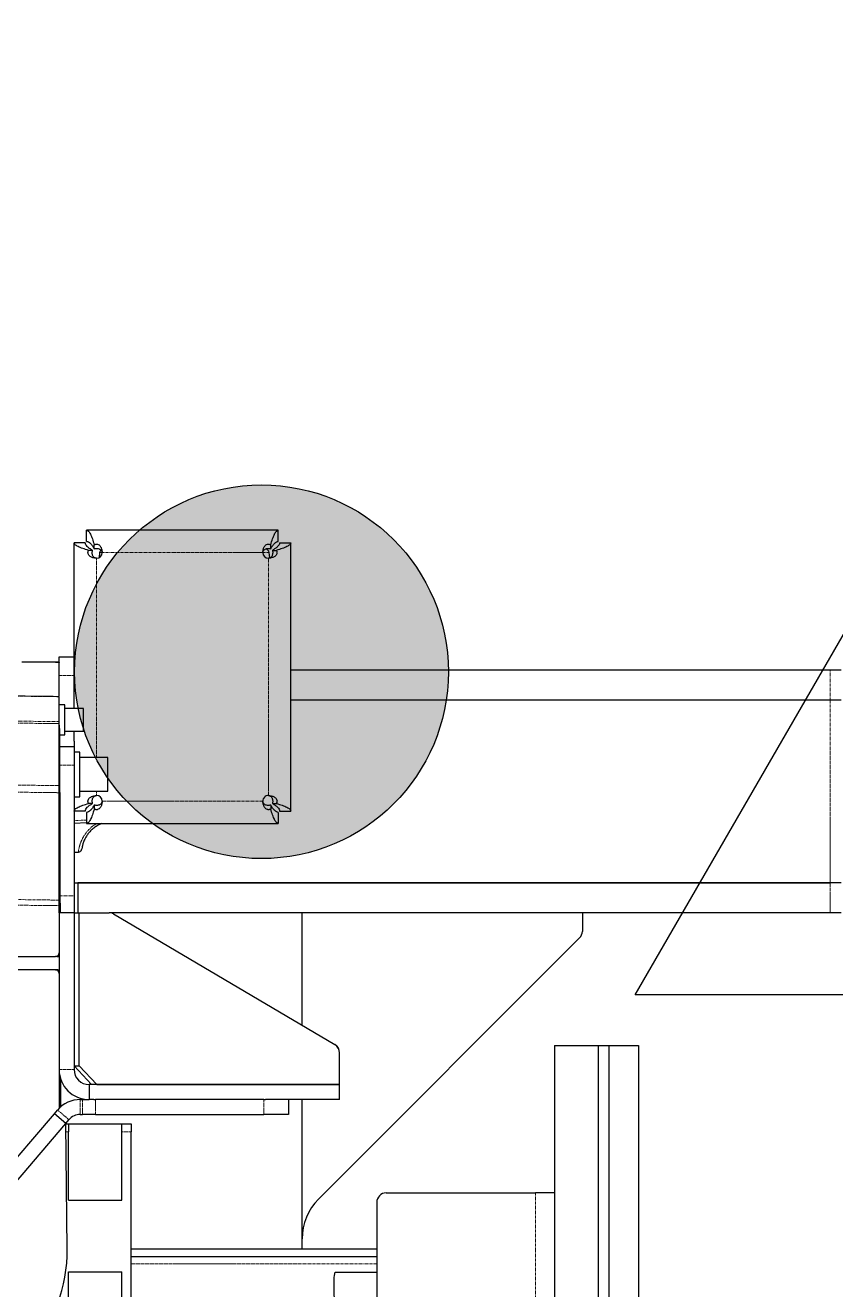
# Model space of a CAD drawing. Header units: millimetres. Extents: x -18594 to 273470, y -238787 to 48452.
# Drawn here: x 142154 to 142588, y -92365 to -91688 of the extents above; entities that cross this region are included whole.
import ezdxf

# ---------------------------------------------------------------- set-up
doc = ezdxf.new("R2010")
doc.units = ezdxf.units.MM
doc.linetypes.add('Xref AGV layout$0$PHANTOM', pattern=[2.5, 1.25, -0.25, 0.25, -0.25, 0.25, -0.25])
doc.layers.add('AM_BOR', color=4, linetype='Continuous', lineweight=25)
doc.layers.add('Xref AGV layout$0$Ndc8_Home_Charger', color=1, linetype='Continuous', true_color=0xff0000)
doc.layers.add('Xref AGV layout$0$Ndc8_Point', color=7, linetype='Continuous', true_color=0x000080)

# ---------------------------------------------------------------- blocks, each defined once
blk = doc.blocks.new('Xref AGV layout$0$A$C343F789C')
at = {"color": 7, "linetype": 'Continuous', "lineweight": 25}
for p, q in [((3483.67, 1039.46), (3098.64, 587.68)), ((3489.76, 1034.27), (3104.73, 582.49)), ((2807.93, 545.88), (2807.93, 810.38)), ((2813.76, 545.88), (2813.76, 810.38)), ((2792.17, 545.88), (2792.17, 775.38)), ((2837.17, 545.88), (2837.17, 753.29)), ((2932.17, 629.88), (2932.17, 719.88)), ((3063.67, 703.58), (3063.67, 592.18)), ((3068.67, 703.58), (3068.67, 667.09)), ((3097.17, 703.58), (3097.17, 667.09)), ((2932.17, 667.38), (2942.47, 667.38)), ((2942.47, 667.38), (2954.42, 667.38)), ((3097.17, 667.09), (3068.67, 667.09)), ((3063.67, 658.88), (2932.17, 658.88)), ((3063.67, 654.88), (2932.17, 654.88)), ((2972.17, 654.88), (2972.17, 574.88)), ((3097.88, 655.02), (3098.64, 587.68)), ((2823.63, 488.42), (2963.38, 628.17)), ((2837.17, 624.88), (2847.17, 624.88)), ((2927.17, 624.88), (2847.17, 624.88)), ((3097.17, 628.67), (3068.67, 628.67)), ((3068.67, 628.67), (3068.67, 592.18)), ((3097.17, 628.67), (3097.17, 592.18)), ((3063.67, 587.88), (3063.67, 592.18)), ((3068.67, 592.18), (3068.67, 587.88)), ((3097.17, 587.88), (3097.17, 592.18)), ((2979.4, 574.88), (2979.4, 582.88)), ((2979.4, 582.88), (2992.56, 582.88)), ((3082.79, 582.88), (2992.56, 582.88)), ((3068.67, 587.88), (3063.67, 587.88)), ((3097.17, 587.88), (3068.67, 587.88)), ((3082.79, 582.88), (3089.64, 582.88)), ((3090.86, 582.88), (3089.64, 582.88)), ((3098.64, 587.68), (3096.95, 585.69)), ((3098.64, 587.88), (3097.17, 587.88)), ((3098.64, 587.68), (3104.73, 582.49)), ((3104.73, 582.49), (3103.04, 580.5)), ((3101.52, 563.4), (3101.52, 578.95)), ((3102.2, 507.38), (3102.2, 579.6)), ((2952.17, 574.88), (2952.17, 566.88)), ((2952.17, 574.88), (2991.72, 574.88)), ((2992.56, 574.88), (2991.72, 574.88)), ((2992.56, 574.88), (3082.79, 574.88)), ((3083.65, 574.88), (3082.79, 574.88)), ((3083.65, 574.88), (3086.17, 574.88)), ((3089.64, 574.88), (3086.17, 574.88)), ((3086.17, 566.88), (3086.17, 574.88)), ((3090.86, 574.88), (3089.64, 574.88)), ((2952.17, 566.88), (3086.17, 566.88)), ((2952.17, 566.88), (2952.17, 549.83)), ((3082.04, 566.88), (2952.17, 566.88)), ((3091.43, 556.88), (3082.04, 566.88)), ((3084.77, 566.88), (3094.17, 556.88)), ((3094.17, 556.88), (3091.43, 556.88)), ((3091.43, 556.88), (3091.43, 474.88)), ((3094.17, 474.88), (3094.17, 558.88)), ((3102.17, 474.88), (3102.17, 558.88)), ((2807.93, 545.88), (2792.17, 545.88)), ((2813.76, 545.88), (2807.93, 545.88)), ((2837.17, 545.88), (2813.76, 545.88)), ((3073.11, 475.51), (2954.59, 545.45)), ((2972.17, 535.08), (2972.17, 474.88)), ((3102.19, 497.92), (3102.19, 505.88)), ((3104.17, 505.38), (3103.49, 505.38)), ((3104.17, 505.38), (3451.83, 505.38)), ((3103.44, 498.38), (3104.14, 498.38)), ((3449.47, 498.38), (3104.14, 498.38)), ((2822.17, 474.88), (2822.17, 484.88)), ((2683.64, 474.88), (2689.55, 474.88)), ((2689.55, 474.88), (3075.38, 474.88)), ((3091.43, 474.88), (3075.38, 474.88)), ((3094.17, 474.88), (3091.43, 474.88)), ((3092.17, 458.88), (3092.17, 474.88)), ((3094.17, 465.88), (3094.17, 474.88)), ((3094.17, 474.88), (3102.17, 474.88)), ((3101.47, 474.88), (3101.47, 471.13)), ((3102.17, 474.88), (3102.17, 471.13)), ((3101.47, 471.13), (3102.17, 471.13)), ((3101.54, 469.64), (3102.17, 468.15)), ((3101.54, 469.64), (3101.54, 412.15)), ((3102.17, 468.15), (3102.17, 410.66)), ((3094.17, 395.88), (3094.17, 465.88)), ((2683.64, 458.88), (2689.55, 458.88)), ((2689.55, 458.88), (3092.17, 458.88)), ((3094.17, 458.88), (2689.55, 458.88)), ((3094.17, 442.54), (3091.89, 442.42)), ((3087.46, 427.18), (2984.88, 427.18)), ((2984.88, 421.18), (2984.88, 427.18)), ((3087.46, 421.18), (3087.46, 427.18)), ((3087.46, 426.73), (3094.17, 427.09)), ((2978.17, 420.48), (2978.17, 276.89)), ((2984.17, 420.48), (2978.17, 420.48)), ((3088.17, 420.48), (3094.17, 420.48)), ((2988.06, 416.39), (2985.95, 416.39)), ((2988.96, 417.29), (2988.96, 419.4)), ((3083.38, 417.29), (3083.38, 419.4)), ((3084.28, 416.39), (3086.38, 416.39)), ((3094.17, 412.88), (3091.17, 412.88)), ((3091.17, 412.88), (3091.17, 388.88)), ((3091.17, 409.88), (3076.17, 409.88)), ((3076.17, 409.88), (3076.17, 391.88)), ((3101.54, 412.15), (3102.17, 410.66)), ((3101.84, 409.95), (3101.84, 377.08)), ((3102, 408.61), (3102.17, 406.86)), ((3102.17, 406.86), (3102.17, 373.69)), ((3094.17, 385.88), (3094.17, 395.88)), ((3076.17, 391.88), (3091.17, 391.88)), ((3091.17, 388.88), (3094.17, 388.88)), ((3101.84, 385.88), (3094.17, 385.88)), ((3094.17, 383.02), (3094.17, 385.88)), ((3094.17, 383.02), (3094.17, 377.68)), ((3101.84, 379.68), (3099.17, 379.68)), ((3099.17, 379.68), (3099.17, 363.68)), ((3099.17, 377.68), (3089.17, 377.68)), ((3089.17, 377.68), (3089.17, 365.68)), ((3101.84, 377.08), (3102.17, 373.69)), ((3102.07, 374.53), (3102.07, 373.84)), ((3102.07, 372.48), (3102.07, 363.19)), ((3102.16, 372.86), (3102.17, 372.63)), ((3102.17, 372.63), (3102.17, 359.28)), ((3089.17, 365.68), (3099.17, 365.68)), ((3094.17, 365.68), (3094.17, 276.89)), ((2689.55, 360.88), (2683.64, 360.88)), ((2978.17, 360.88), (2689.55, 360.88)), ((3099.17, 363.68), (3102.07, 363.68)), ((3102.07, 363.19), (3102.17, 359.28)), ((3102.17, 358.95), (3102.17, 341.02)), ((2689.55, 344.88), (2683.64, 344.88)), ((2978.17, 344.88), (2689.55, 344.88)), ((3102.17, 340.88), (3102.17, 341.02)), ((3104.17, 340.88), (3102.17, 340.88)), ((3102.17, 340.88), (3102.17, 337.88)), ((3122.18, 340.58), (3102.17, 340.58)), ((3104.17, 340.88), (3122.04, 340.88)), ((3102.17, 337.88), (3094.17, 337.88)), ((2989.51, 285.01), (2989.83, 282.04)), ((3080.51, 282.04), (3080.81, 284.86)), ((2988.06, 280.97), (2985.95, 280.97)), ((2988.96, 280.08), (2988.96, 277.97)), ((3083.38, 280.08), (3083.38, 277.97)), ((3084.28, 280.97), (3086.38, 280.97)), ((2984.17, 276.89), (2978.17, 276.89)), ((2984.88, 276.18), (2984.88, 270.18)), ((3087.46, 276.18), (3087.46, 270.18)), ((3088.17, 276.89), (3094.17, 276.89)), ((2984.88, 270.18), (3087.46, 270.18))]:
    blk.add_line(p, q, dxfattribs=at)
at = {"color": 8, "linetype": 'Xref AGV layout$0$PHANTOM', "lineweight": 18}
for p, q in [((2847.17, 624.88), (2847.17, 724.88)), ((3063.67, 662.88), (2932.17, 662.88)), ((3063.67, 592.18), (3068.67, 592.18)), ((3097.17, 592.18), (3098.59, 592.18)), ((2992.56, 582.88), (2992.56, 574.88)), ((3082.79, 574.88), (3082.79, 582.88)), ((3089.64, 582.88), (3089.64, 574.88)), ((3090.86, 582.88), (3090.86, 574.88)), ((3096.95, 585.69), (3103.04, 580.5)), ((3094.17, 558.88), (3102.17, 558.88)), ((3102.17, 507.38), (3102.2, 507.38)), ((2689.55, 458.88), (2689.55, 474.88)), ((3102.17, 471.13), (3451.44, 466.82)), ((3451.46, 463.84), (3102.17, 468.15)), ((3101.54, 465.88), (3094.17, 465.88)), ((2689.55, 360.88), (2689.55, 458.88)), ((3094.17, 425.64), (3087.46, 425.27)), ((3079.17, 415.18), (2993.17, 415.18)), ((2990.17, 412.18), (2990.17, 285.18)), ((3082.17, 409.88), (3082.17, 412.18)), ((3102.17, 410.66), (3452.07, 406.34)), ((3452.15, 402.55), (3102.17, 406.86)), ((3094.17, 395.88), (3101.84, 395.88)), ((3082.17, 285.18), (3082.17, 391.88)), ((3102.17, 373.69), (3453.56, 369.36)), ((3453.63, 368.29), (3102.17, 372.63)), ((2689.55, 360.88), (2689.55, 344.88)), ((3102.17, 359.28), (3455.3, 354.92)), ((3455.33, 354.77), (3102.17, 359.12)), ((3094.17, 347.88), (3102.17, 347.88)), ((2989.83, 282.04), (2993.06, 282.04)), ((2993.17, 282.18), (3079.17, 282.18)), ((3079.35, 282.04), (3080.51, 282.04))]:
    blk.add_line(p, q, dxfattribs=at)
at = {"color": 7, "linetype": 'Continuous', "lineweight": 25, "flags": 128}
blk.add_lwpolyline([(2954.42, 682.38), (2954.57, 682.19), (2954.71, 681.64), (2954.83, 680.75), (2954.93, 679.56), (2955.01, 678.14), (2955.06, 676.55), (2955.08, 674.88), (2955.06, 673.21), (2955.01, 671.63), (2954.93, 670.21), (2954.83, 669.02), (2954.71, 668.13), (2954.57, 667.57), (2954.42, 667.38)], dxfattribs=at)
at = {"color": 7, "linetype": 'Continuous', "lineweight": 25}
for centre, radius, start, end in [((3175.15, 656.06), 77.28, 136.7015, 180.77008), ((2942.17, 649.38), 30, 315, 0), ((2927.17, 629.88), 5, 270, 0), ((3090.86, 590.88), 8, 270, 319.56076), ((3090.86, 590.88), 16, 270, 319.56076), ((3086.17, 558.88), 16, 0, 90), ((3086.17, 558.88), 8, 0, 90), ((2957.22, 549.77), 5.06, 179.34724, 238.57284), ((2957.17, 549.74), 5, 180, 222.2693), ((3103.49, 507.34), 1.95, 228.32675, 269.93559), ((3104.19, 507.37), 1.99, 179.57638, 269.57094), ((3104.15, 496.4), 1.99, 90.44366, 180.4344), ((3103.45, 496.43), 1.95, 90.06577, 130.04522), ((2827.17, 484.88), 5, 135, 180), ((3075.39, 479.36), 4.48, 239.31002, 269.90198), ((2990.17, 415.18), 3, 270, 0), ((3082.17, 415.18), 3, 180, 270), ((3103.67, 348.15), 7.29, 258.10321, 273.91499), ((2990.17, 282.18), 3, 0, 90), ((3082.17, 282.18), 3, 90, 180), ((2991.82, 282.25), 2, 186.00321, 269.59701), ((3078.52, 282.25), 2, 310.91075, 353.98507)]:
    blk.add_arc(centre, radius, start, end, dxfattribs=at)
for points, knots in [([(3101.47, 471.13), (3101.48, 471.04), (3101.48, 470.97), (3101.48, 470.87), (3101.48, 470.85), (3101.48, 470.8), (3101.48, 470.79), (3101.48, 470.77), (3101.48, 470.77), (3101.48, 470.76), (3101.48, 470.75), (3101.48, 470.68), (3101.49, 470.62), (3101.49, 470.53), (3101.49, 470.49), (3101.49, 470.45), (3101.49, 470.43), (3101.49, 470.4), (3101.49, 470.38), (3101.51, 470.14), (3101.52, 469.9), (3101.54, 469.64)], [0, 0, 0, 0, 0.125, 0.125, 0.1875, 0.1875, 0.21875, 0.21875, 0.234375, 0.234375, 0.25, 0.25, 0.375, 0.375, 0.4375, 0.4375, 0.46875, 0.46875, 0.5, 0.5, 1, 1, 1, 1]), ([(3102.17, 471.13), (3102.17, 471.02), (3102.17, 470.84), (3102.17, 470.58), (3102.17, 470.31), (3102.17, 469.98), (3102.17, 469.58), (3102.17, 469.13), (3102.17, 468.64), (3102.17, 468.32), (3102.17, 468.15)], [0, 0, 0, 0, 0.099442, 0.182896, 0.250363, 0.373726, 0.500582, 0.655605, 0.822072, 1, 1, 1, 1]), ([(3079.37, 427.18), (3080.03, 427.47), (3081.4, 428.06), (3083.3, 429.29), (3085.02, 430.74), (3086.49, 432.36), (3087.64, 434), (3088.63, 435.81), (3089.34, 437.6), (3089.76, 439.18), (3089.96, 440.2), (3090.02, 440.7), (3090.02, 440.65), (3090.02, 440.63)], [0, 0, 0, 0, 0.071721, 0.147577, 0.226824, 0.306065, 0.387239, 0.468482, 0.587282, 0.706308, 0.830175, 0.954101, 1, 1, 1, 1]), ([(3091.89, 442.39), (3091.78, 442.39), (3091.47, 442.39), (3091.02, 442.19), (3090.62, 441.89), (3090.35, 441.57), (3090.19, 441.28), (3090.11, 441.07), (3090.09, 440.99), (3090.08, 440.97)], [0, 0, 0, 0, 0.134378, 0.373085, 0.571713, 0.73942, 0.876734, 0.9796, 1, 1, 1, 1]), ([(2984.88, 427.18), (2985.22, 427.08), (2985.9, 426.86), (2986.92, 425.18), (2987.94, 422.69), (2988.62, 420.5), (2988.96, 419.4)], [0, 0, 0, 0, 0.2499976, 0.5000029, 0.7499989, 1, 1, 1, 1]), ([(3083.38, 419.4), (3083.72, 420.5), (3084.4, 422.69), (3085.42, 425.18), (3086.44, 426.86), (3087.12, 427.08), (3087.46, 427.18)], [0, 0, 0, 0, 0.250001, 0.499997, 0.750002, 1, 1, 1, 1]), ([(2985.95, 416.39), (2984.86, 416.73), (2982.66, 417.41), (2980.17, 418.43), (2978.49, 419.45), (2978.27, 420.14), (2978.17, 420.48)], [0, 0, 0, 0, 0.25, 0.499998, 0.750002, 1, 1, 1, 1]), ([(2988.06, 416.39), (2987.51, 416.73), (2986.41, 417.41), (2985.17, 418.43), (2984.33, 419.45), (2984.22, 420.14), (2984.17, 420.48)], [0, 0, 0, 0, 0.250002, 0.500005, 0.750001, 1, 1, 1, 1]), ([(2984.88, 421.18), (2985.22, 421.13), (2985.9, 421.02), (2986.92, 420.18), (2987.94, 418.94), (2988.62, 417.84), (2988.96, 417.29)], [0, 0, 0, 0, 0.249998, 0.499998, 0.749997, 1, 1, 1, 1]), ([(2988.96, 419.4), (2989.23, 419.54), (2989.64, 419.75), (2990.27, 419.78), (2990.87, 419.69), (2991.56, 419.33), (2992.35, 418.51), (2992.97, 417.09), (2993.1, 415.87), (2993.17, 415.18)], [0, 0, 0, 0, 0.1246509, 0.1880242, 0.2510893, 0.3693716, 0.50189, 0.7215959, 1, 1, 1, 1]), ([(3079.17, 415.18), (3079.22, 415.85), (3079.32, 417.08), (3079.98, 418.49), (3080.77, 419.33), (3081.47, 419.68), (3082.07, 419.79), (3082.69, 419.73), (3083.1, 419.53), (3083.38, 419.4)], [0, 0, 0, 0, 0.269615, 0.498185, 0.631104, 0.749462, 0.81363, 0.874155, 1, 1, 1, 1]), ([(3083.38, 417.29), (3083.72, 417.84), (3084.4, 418.94), (3085.42, 420.18), (3086.44, 421.02), (3087.12, 421.13), (3087.46, 421.18)], [0, 0, 0, 0, 0.250004, 0.500002, 0.750002, 1, 1, 1, 1]), ([(3088.17, 420.48), (3088.11, 420.14), (3088.01, 419.45), (3087.17, 418.43), (3085.92, 417.41), (3084.82, 416.73), (3084.28, 416.39)], [0, 0, 0, 0, 0.249999, 0.499995, 0.749999, 1, 1, 1, 1]), ([(3094.17, 420.48), (3094.06, 420.14), (3093.85, 419.45), (3092.17, 418.43), (3089.68, 417.41), (3087.48, 416.73), (3086.38, 416.39)], [0, 0, 0, 0, 0.249998, 0.500002, 0.749999, 1, 1, 1, 1]), ([(2990.17, 412.18), (2989.5, 412.24), (2988.27, 412.33), (2986.86, 412.99), (2986.02, 413.79), (2985.67, 414.49), (2985.56, 415.08), (2985.62, 415.7), (2985.82, 416.11), (2985.95, 416.39)], [0, 0, 0, 0, 0.269613, 0.498179, 0.631102, 0.749463, 0.813629, 0.874153, 1, 1, 1, 1]), ([(2990.17, 412.18), (2989.99, 412.2), (2989.65, 412.24), (2989.17, 412.45), (2988.76, 412.76), (2988.38, 413.23), (2988.07, 413.85), (2987.88, 414.66), (2987.85, 415.53), (2987.99, 416.11), (2988.06, 416.39)], [0, 0, 0, 0, 0.09716, 0.190041, 0.283883, 0.383787, 0.523747, 0.671038, 0.838832, 1, 1, 1, 1]), ([(2988.96, 417.29), (2989.24, 417.36), (2989.82, 417.5), (2990.69, 417.47), (2991.5, 417.28), (2992.11, 416.98), (2992.56, 416.6), (2992.86, 416.2), (2993.07, 415.72), (2993.14, 415.37), (2993.17, 415.18)], [0, 0, 0, 0, 0.1592915, 0.329908, 0.4773824, 0.6171186, 0.7105194, 0.8025093, 0.8976321, 1, 1, 1, 1]), ([(3079.17, 415.18), (3079.19, 415.36), (3079.23, 415.7), (3079.43, 416.18), (3079.75, 416.59), (3080.21, 416.97), (3080.84, 417.28), (3081.64, 417.47), (3082.51, 417.5), (3083.09, 417.36), (3083.38, 417.29)], [0, 0, 0, 0, 0.097161, 0.19004, 0.283887, 0.383795, 0.523752, 0.671036, 0.838835, 1, 1, 1, 1]), ([(3086.38, 416.39), (3086.52, 416.12), (3086.74, 415.71), (3086.77, 415.08), (3086.67, 414.48), (3086.32, 413.79), (3085.5, 413), (3084.08, 412.38), (3082.85, 412.25), (3082.17, 412.18)], [0, 0, 0, 0, 0.124649, 0.188024, 0.251086, 0.369376, 0.50189, 0.721594, 1, 1, 1, 1]), ([(3084.28, 416.39), (3084.35, 416.11), (3084.49, 415.53), (3084.46, 414.66), (3084.27, 413.85), (3083.96, 413.24), (3083.59, 412.79), (3083.18, 412.49), (3082.7, 412.28), (3082.35, 412.21), (3082.17, 412.18)], [0, 0, 0, 0, 0.159289, 0.329905, 0.477391, 0.617117, 0.710521, 0.802511, 0.897634, 1, 1, 1, 1]), ([(3101.54, 412.15), (3101.58, 411.75), (3101.62, 411.3), (3101.68, 411), (3101.69, 410.96)], [0, 0, 0, 0, 0.887585, 1, 1, 1, 1]), ([(3101.69, 410.92), (3101.75, 410.56), (3101.87, 409.81), (3101.95, 409.02), (3102, 408.61)], [0, 0, 0, 0, 0.477257, 1, 1, 1, 1]), ([(3102.17, 410.66), (3102.17, 410.57), (3102.17, 410.4), (3102.17, 410.16), (3102.17, 409.93), (3102.17, 409.72), (3102.17, 409.41), (3102.17, 408.99), (3102.17, 408.54), (3102.17, 408.15), (3102.17, 407.81), (3102.17, 407.48), (3102.17, 407.16), (3102.17, 406.96), (3102.17, 406.86)], [0, 0, 0, 0, 0.055733, 0.108726, 0.158979, 0.206492, 0.251268, 0.375942, 0.501666, 0.592195, 0.687289, 0.786952, 0.891188, 1, 1, 1, 1]), ([(3102, 375.38), (3102.04, 374.91), (3102.11, 374.2), (3102.15, 373.38), (3102.16, 373.04), (3102.16, 372.86)], [0, 0, 0, 0, 0.4634848, 0.7210671, 1, 1, 1, 1]), ([(3102.17, 373.69), (3102.17, 373.64), (3102.17, 373.55), (3102.17, 373.41), (3102.17, 373.27), (3102.17, 373.14), (3102.17, 373.02), (3102.17, 372.91), (3102.17, 372.8), (3102.17, 372.7), (3102.17, 372.65), (3102.17, 372.63)], [0, 0, 0, 0, 0.096488, 0.19663, 0.300428, 0.407882, 0.518992, 0.633758, 0.752182, 0.874262, 1, 1, 1, 1]), ([(2985.95, 280.97), (2985.81, 281.25), (2985.6, 281.66), (2985.57, 282.29), (2985.66, 282.88), (2986.02, 283.58), (2986.84, 284.36), (2988.26, 284.99), (2989.48, 285.11), (2990.17, 285.18)], [0, 0, 0, 0, 0.124649, 0.188024, 0.251087, 0.36937, 0.501889, 0.721595, 1, 1, 1, 1]), ([(2988.06, 280.97), (2987.99, 281.25), (2987.85, 281.83), (2987.88, 282.71), (2988.07, 283.51), (2988.37, 284.13), (2988.75, 284.58), (2989.15, 284.88), (2989.63, 285.09), (2989.99, 285.15), (2990.17, 285.18)], [0, 0, 0, 0, 0.159289, 0.329907, 0.477382, 0.617119, 0.710522, 0.802513, 0.897633, 1, 1, 1, 1]), ([(3082.17, 285.18), (3082.83, 285.13), (3084.06, 285.03), (3085.48, 284.38), (3086.32, 283.58), (3086.67, 282.88), (3086.77, 282.29), (3086.72, 281.66), (3086.52, 281.25), (3086.38, 280.97)], [0, 0, 0, 0, 0.269614, 0.498184, 0.631101, 0.749462, 0.813629, 0.874153, 1, 1, 1, 1]), ([(3082.17, 285.18), (3082.34, 285.16), (3082.69, 285.12), (3083.16, 284.92), (3083.57, 284.6), (3083.95, 284.14), (3084.27, 283.51), (3084.46, 282.71), (3084.48, 281.84), (3084.34, 281.26), (3084.28, 280.97)], [0, 0, 0, 0, 0.097163, 0.19004, 0.283889, 0.383793, 0.523745, 0.671036, 0.838831, 1, 1, 1, 1]), ([(2978.17, 276.89), (2978.27, 277.23), (2978.49, 277.91), (2980.17, 278.93), (2982.66, 279.95), (2984.86, 280.63), (2985.95, 280.97)], [0, 0, 0, 0, 0.2499971, 0.5000023, 0.7499995, 1, 1, 1, 1]), ([(2984.17, 276.89), (2984.22, 277.23), (2984.33, 277.91), (2985.17, 278.93), (2986.41, 279.95), (2987.51, 280.63), (2988.06, 280.97)], [0, 0, 0, 0, 0.2499959, 0.4999952, 0.7499984, 1, 1, 1, 1]), ([(2988.96, 280.08), (2988.62, 279.53), (2987.94, 278.43), (2986.92, 277.18), (2985.9, 276.34), (2985.22, 276.24), (2984.88, 276.18)], [0, 0, 0, 0, 0.249999, 0.499999, 0.750001, 1, 1, 1, 1]), ([(2988.96, 277.97), (2988.62, 276.87), (2987.94, 274.67), (2986.92, 272.18), (2985.9, 270.5), (2985.22, 270.29), (2984.88, 270.18)], [0, 0, 0, 0, 0.249998, 0.499998, 0.750002, 1, 1, 1, 1]), ([(2993.17, 282.18), (2993.11, 281.52), (2993.02, 280.29), (2992.36, 278.88), (2991.56, 278.03), (2990.86, 277.68), (2990.27, 277.58), (2989.65, 277.63), (2989.24, 277.83), (2988.96, 277.97)], [0, 0, 0, 0, 0.2696156, 0.4981862, 0.6311057, 0.7494647, 0.813633, 0.874158, 1, 1, 1, 1]), ([(2993.17, 282.18), (2993.15, 282.01), (2993.11, 281.66), (2992.9, 281.19), (2992.59, 280.78), (2992.13, 280.4), (2991.5, 280.08), (2990.7, 279.89), (2989.82, 279.87), (2989.24, 280.01), (2988.96, 280.08)], [0, 0, 0, 0, 0.097172, 0.190041, 0.283888, 0.383797, 0.523754, 0.671038, 0.838837, 1, 1, 1, 1]), ([(3083.38, 277.97), (3083.1, 277.83), (3082.69, 277.61), (3082.07, 277.58), (3081.47, 277.68), (3080.77, 278.03), (3079.99, 278.85), (3079.36, 280.27), (3079.24, 281.5), (3079.17, 282.18)], [0, 0, 0, 0, 0.124649, 0.188022, 0.251087, 0.369369, 0.501888, 0.721587, 1, 1, 1, 1]), ([(3083.38, 280.08), (3083.1, 280.01), (3082.52, 279.86), (3081.64, 279.9), (3080.84, 280.08), (3080.22, 280.39), (3079.77, 280.76), (3079.47, 281.17), (3079.26, 281.65), (3079.2, 282), (3079.17, 282.18)], [0, 0, 0, 0, 0.15929, 0.329906, 0.477381, 0.617118, 0.710519, 0.802509, 0.897632, 1, 1, 1, 1]), ([(3087.46, 276.18), (3087.12, 276.24), (3086.44, 276.34), (3085.42, 277.18), (3084.4, 278.43), (3083.72, 279.53), (3083.38, 280.08)], [0, 0, 0, 0, 0.249999, 0.5, 0.750001, 1, 1, 1, 1]), ([(3087.46, 270.18), (3087.12, 270.29), (3086.44, 270.5), (3085.42, 272.18), (3084.4, 274.67), (3083.72, 276.87), (3083.38, 277.97)], [0, 0, 0, 0, 0.249998, 0.500002, 0.750002, 1, 1, 1, 1]), ([(3084.28, 280.97), (3084.82, 280.63), (3085.92, 279.95), (3087.17, 278.93), (3088.01, 277.91), (3088.11, 277.23), (3088.17, 276.89)], [0, 0, 0, 0, 0.250001, 0.500005, 0.750004, 1, 1, 1, 1]), ([(3086.38, 280.97), (3087.48, 280.63), (3089.68, 279.95), (3092.17, 278.93), (3093.85, 277.91), (3094.06, 277.23), (3094.17, 276.89)], [0, 0, 0, 0, 0.2500008, 0.4999979, 0.7500029, 1, 1, 1, 1])]:
    blk.add_open_spline(points, degree=3, knots=knots, dxfattribs=at)
at = {"color": 8, "linetype": 'Xref AGV layout$0$PHANTOM', "lineweight": 18}
blk.add_open_spline([(3091.89, 442.34), (3091.89, 442.36), (3091.9, 442.43), (3091.82, 441.83), (3091.61, 440.58), (3091.13, 438.66), (3090.34, 436.49), (3089.24, 434.3), (3087.96, 432.32), (3086.32, 430.37), (3084.42, 428.54), (3082.84, 427.63), (3082.07, 427.18)], degree=3, knots=[0, 0, 0, 0, 0.05395, 0.180881, 0.311549, 0.435897, 0.564792, 0.652235, 0.74198, 0.82757, 0.915758, 1, 1, 1, 1], dxfattribs=at)
blk = doc.blocks.new('Xref AGV layout')
at = {"layer": 'Xref AGV layout$0$Ndc8_Point'}
h = blk.add_hatch(color=256, dxfattribs=at)
edge = h.paths.add_edge_path(flags=0)
edge.add_arc((142280.87, -92034.31), 100, 0, 360)
at = {"layer": 'Xref AGV layout$0$Ndc8_Home_Charger'}
blk.add_lwpolyline([(143080.87, -92207.31), (142480.87, -92207.31), (142780.87, -91688.31)], close=True, dxfattribs=at)
at = {"layer": 'Xref AGV layout$0$Ndc8_Point'}
blk.add_circle((142280.87, -92034.31), 100, dxfattribs=at)
at = {"rotation": 180}
blk.add_blockref('Xref AGV layout$0$A$C343F789C', (145274.74, -91688.38), dxfattribs=at)

msp = doc.modelspace()

# ---------------------------------------------------------------- block references
at = {"layer": 'AM_BOR'}
msp.add_blockref('Xref AGV layout', (0, 0), dxfattribs=at)

doc.saveas('drawing.dxf')
